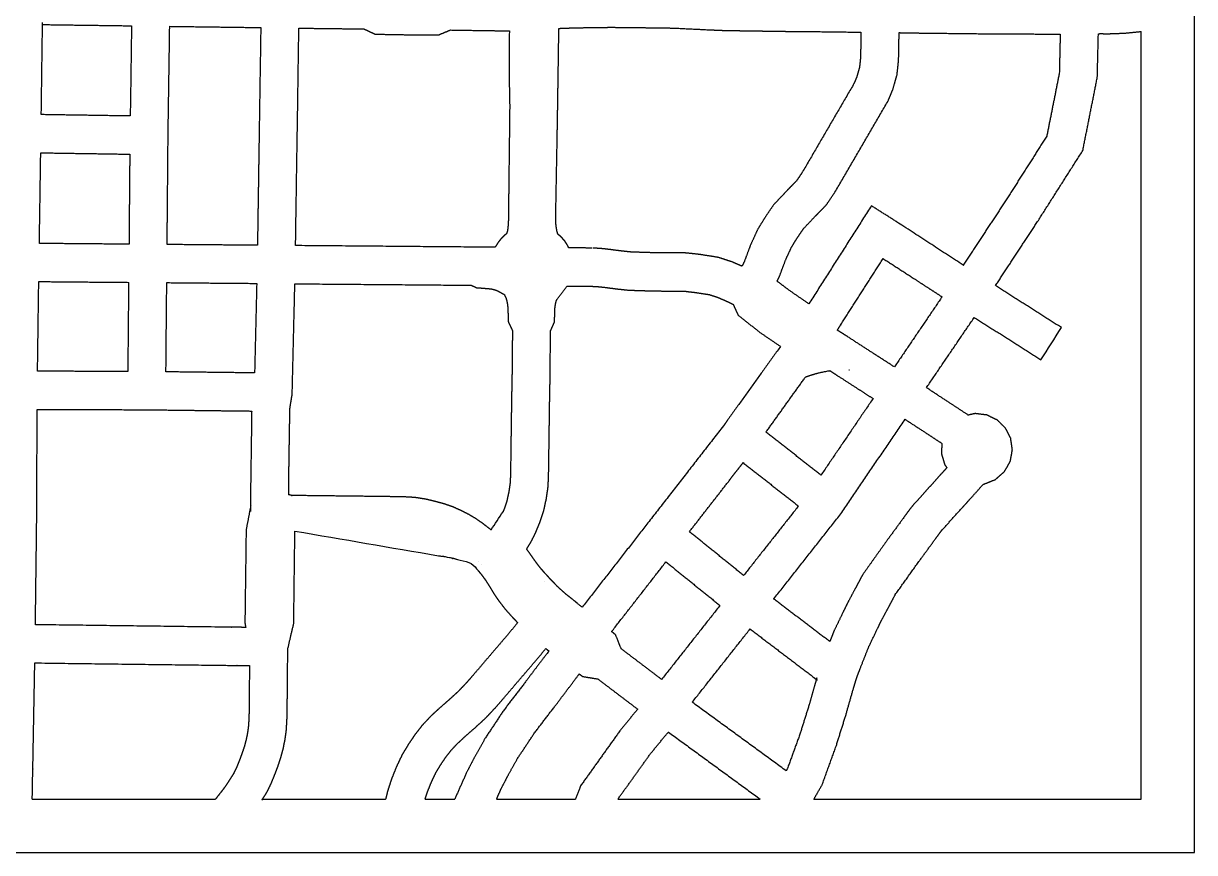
# Model space of a CAD drawing. Header units: millimetres. Extents: x 695 to 1227, y -703 to -486.
# Drawn here: x 1073.5 to 1226.9, y -703.2 to -594.6 of the extents above; entities that cross this region are included whole.
import ezdxf

# ---------------------------------------------------------------- set-up
doc = ezdxf.new("R2010")
doc.units = ezdxf.units.MM
doc.layers.add('Laser$Cut', color=1, linetype='Continuous', true_color=0xff0000)
doc.layers.add('Laser$Outline', color=3, linetype='Continuous', true_color=0x00ff00)

msp = doc.modelspace()

# ---------------------------------------------------------------- linework, layer by layer
at = {"layer": 'Laser$Cut'}
for points in [[(1177.08, -696.15), (1219.94, -696.15), (1219.94, -595.63)], [(1074.69, -696.15), (1098.67, -696.15)], [(1104.86, -696.15), (1120.98, -696.15)], [(1126.15, -696.15), (1130.04, -696.15)], [(1135.51, -696.15), (1145.84, -696.15)], [(1151.41, -696.15), (1170.03, -696.15)]]:
    msp.add_lwpolyline(points, dxfattribs=at)
at = {"layer": 'Laser$Cut', "lineweight": -3}
for points, degree in [([(1075.87, -606.53), (1075.95, -600.63), (1076.03, -594.73)], 2), ([(1076.03, -594.73), (1076.03, -594.59), (1076.03, -594.45)], 2), ([(1076.03, -594.74), (1076.03, -594.74), (1076.03, -594.74)], 2), ([(1076.03, -594.74), (1081.86, -594.82), (1087.69, -594.9)], 2), ([(1087.69, -594.9), (1087.61, -600.81), (1087.52, -606.71)], 2), ([(1087.69, -594.9), (1087.69, -594.9), (1087.69, -594.9)], 2), ([(1092.69, -594.97), (1092.69, -594.97), (1092.7, -594.97)], 2), ([(1092.7, -594.97), (1098.66, -595.05), (1104.61, -595.13)], 2), ([(1104.61, -595.13), (1104.61, -595.13), (1104.62, -595.13)], 2), ([(1109.61, -595.21), (1113.87, -595.26), (1118.13, -595.31)], 2), ([(1143.67, -595.24), (1144.57, -595.21), (1145.48, -595.17)], 2), ([(1145.48, -595.17), (1146.44, -595.15), (1147.4, -595.14)], 2), ([(1147.4, -595.14), (1147.88, -595.13), (1148.36, -595.13)], 2), ([(1148.36, -595.13), (1149.32, -595.11), (1150.28, -595.1)], 2), ([(1150.28, -595.1), (1150.53, -595.1), (1150.79, -595.1)], 2), ([(1150.79, -595.1), (1151.97, -595.11), (1153.16, -595.12)], 2), ([(1155.88, -595.15), (1156.42, -595.15), (1156.95, -595.15)], 2), ([(1156.95, -595.15), (1157.93, -595.18), (1158.9, -595.21)], 2), ([(1118.13, -595.31), (1118.87, -595.65), (1119.62, -596)], 2), ([(1119.62, -596), (1121.7, -596.03), (1123.79, -596.07)], 2), ([(1123.79, -596.07), (1125.86, -596.08), (1127.92, -596.09)], 2), ([(1127.92, -596.09), (1128.69, -595.77), (1129.47, -595.45)], 2), ([(1129.47, -595.45), (1129.47, -595.45), (1129.47, -595.45)], 2), ([(1129.47, -595.45), (1129.47, -595.45), (1129.48, -595.45)], 2), ([(1129.48, -595.45), (1132.06, -595.49), (1134.65, -595.53)], 2), ([(1134.65, -595.53), (1135.91, -595.55), (1137.18, -595.56)], 2), ([(1137.18, -595.56), (1137.17, -598.74), (1137.16, -601.92)], 2), ([(1165.2, -595.5), (1165.76, -595.51), (1166.32, -595.52)], 2), ([(1173.77, -595.64), (1174.07, -595.64), (1174.36, -595.65)], 2), ([(1174.36, -595.65), (1175.37, -595.65), (1176.38, -595.65)], 2), ([(1176.38, -595.65), (1179.81, -595.69), (1183.24, -595.74)], 2), ([(1183.24, -595.74), (1183.21, -597.41), (1183.18, -599.09)], 2), ([(1188.17, -599.4), (1188.2, -597.6), (1188.24, -595.79)], 2), ([(1209.34, -595.99), (1209.28, -598.55), (1209.22, -601.1)], 2), ([(1214.2, -601.65), (1214.27, -598.79), (1214.34, -595.94)], 2), ([(1214.34, -595.94), (1214.44, -595.93), (1214.54, -595.93)], 2), ([(1214.54, -595.93), (1215.1, -595.93), (1215.66, -595.94)], 2), ([(1215.66, -595.94), (1216.74, -595.9), (1217.83, -595.86)], 2), ([(1217.83, -595.86), (1218.82, -595.76), (1219.81, -595.66)], 2), ([(1219.81, -595.66), (1219.88, -595.65), (1219.94, -595.63)], 2), ([(1183.18, -599.09), (1183.11, -599.73), (1183.04, -600.37)], 2), ([(1187.96, -601.33), (1188.07, -600.37), (1188.17, -599.4)], 2), ([(1183.04, -600.37), (1182.87, -600.97), (1182.69, -601.58)], 2), ([(1187.42, -603.23), (1187.69, -602.28), (1187.96, -601.33)], 2), ([(1209.22, -601.1), (1208.4, -605.22), (1207.58, -609.34)], 2), ([(1137.16, -601.92), (1137.19, -603.65), (1137.23, -605.38)], 2), ([(1182.32, -602.47), (1178.95, -608.25), (1175.58, -614.04)], 2), ([(1182.69, -601.58), (1182.51, -602.03), (1182.32, -602.47)], 2), ([(1212.3, -611.23), (1213.25, -606.44), (1214.2, -601.65)], 2), ([(1186.81, -604.7), (1187.11, -603.97), (1187.42, -603.23)], 2), ([(1179.82, -616.7), (1183.31, -610.7), (1186.81, -604.7)], 2), ([(1087.52, -606.71), (1081.69, -606.62), (1075.87, -606.53)], 2), ([(1087.52, -606.71), (1087.52, -606.71), (1087.52, -606.71)], 2), ([(1207.58, -609.34), (1204.84, -613.65), (1202.09, -617.96)], 2), ([(1075.62, -623.4), (1075.71, -617.46), (1075.8, -611.52)], 2), ([(1075.8, -611.53), (1075.8, -611.53), (1075.8, -611.53)], 2), ([(1075.8, -611.53), (1081.63, -611.62), (1087.46, -611.71)], 2), ([(1087.46, -611.71), (1087.46, -611.71), (1087.46, -611.71)], 2), ([(1087.46, -611.71), (1087.46, -611.71), (1087.46, -611.71)], 2), ([(1206.29, -620.67), (1209.29, -615.95), (1212.3, -611.23)], 2), ([(1175.58, -614.04), (1175.2, -614.61), (1174.81, -615.19)], 2), ([(1173.71, -616.31), (1173.39, -616.64), (1173.08, -616.98)], 2), ([(1174.81, -615.19), (1174.26, -615.75), (1173.71, -616.31)], 2), ([(1178.7, -618.36), (1179.26, -617.53), (1179.82, -616.7)], 2), ([(1173.08, -616.98), (1172.45, -617.65), (1171.82, -618.31)], 2), ([(1202.09, -617.96), (1199.36, -622.1), (1196.64, -626.24)], 2), ([(1171.82, -618.31), (1171.25, -619.14), (1170.68, -619.98)], 2), ([(1184.61, -618.46), (1180.51, -624.88), (1176.42, -631.3)], 2), ([(1177.31, -619.77), (1177.49, -619.6), (1177.66, -619.42)], 2), ([(1177.66, -619.42), (1178.18, -618.89), (1178.7, -618.36)], 2), ([(1187.87, -620.54), (1186.24, -619.5), (1184.61, -618.46)], 2), ([(1137.03, -620.87), (1137.01, -621.09), (1136.99, -621.31)], 2), ([(1137.05, -620.41), (1137.04, -620.64), (1137.03, -620.87)], 2), ([(1143.33, -621.22), (1143.31, -621.06), (1143.29, -620.89)], 2), ([(1143.41, -621.74), (1143.37, -621.48), (1143.33, -621.22)], 2), ([(1170.68, -619.98), (1170.2, -620.75), (1169.72, -621.53)], 2), ([(1175.72, -621.46), (1176.51, -620.62), (1177.31, -619.77)], 2), ([(1200.86, -628.92), (1203.57, -624.8), (1206.29, -620.67)], 2), ([(1136.14, -622.73), (1135.96, -622.96), (1135.77, -623.18)], 2), ([(1136.61, -622.28), (1136.37, -622.51), (1136.14, -622.73)], 2), ([(1136.81, -622.13), (1136.71, -622.21), (1136.61, -622.28)], 2), ([(1136.92, -621.79), (1136.86, -621.96), (1136.81, -622.13)], 2), ([(1136.99, -621.31), (1136.96, -621.55), (1136.92, -621.79)], 2), ([(1143.53, -622.17), (1143.47, -621.95), (1143.41, -621.74)], 2), ([(1143.55, -622.19), (1143.54, -622.18), (1143.53, -622.17)], 2), ([(1143.55, -622.19), (1143.54, -622.18), (1143.53, -622.17)], 2), ([(1143.66, -622.28), (1143.61, -622.24), (1143.55, -622.19)], 2), ([(1143.81, -622.41), (1143.74, -622.35), (1143.66, -622.28)], 2), ([(1143.96, -622.53), (1143.88, -622.47), (1143.81, -622.41)], 2), ([(1144.05, -622.64), (1144, -622.59), (1143.96, -622.53)], 2), ([(1144.14, -622.74), (1144.1, -622.69), (1144.05, -622.64)], 2), ([(1144.24, -622.85), (1144.19, -622.8), (1144.14, -622.74)], 2), ([(1169.72, -621.53), (1169.25, -622.57), (1168.77, -623.6)], 2), ([(1174.14, -623.89), (1174.5, -623.29), (1174.87, -622.7)], 2), ([(1174.87, -622.7), (1175.29, -622.08), (1175.72, -621.46)], 2), ([(1087.35, -623.5), (1081.48, -623.45), (1075.62, -623.4)], 2), ([(1087.36, -623.5), (1087.35, -623.5), (1087.35, -623.5)], 2), ([(1087.36, -623.5), (1087.36, -623.5), (1087.36, -623.5)], 2), ([(1104.19, -623.64), (1098.27, -623.59), (1092.35, -623.54)], 2), ([(1092.35, -623.54), (1092.35, -623.54), (1092.35, -623.54)], 2), ([(1135.3, -623.9), (1122.24, -623.79), (1109.18, -623.68)], 2), ([(1135.77, -623.18), (1135.54, -623.54), (1135.3, -623.9)], 2), ([(1144.34, -622.96), (1144.29, -622.91), (1144.24, -622.85)], 2), ([(1144.45, -623.08), (1144.39, -623.02), (1144.34, -622.96)], 2), ([(1144.54, -623.23), (1144.49, -623.15), (1144.45, -623.08)], 2), ([(1144.63, -623.37), (1144.59, -623.3), (1144.54, -623.23)], 2), ([(1144.72, -623.5), (1144.67, -623.44), (1144.63, -623.37)], 2), ([(1144.76, -623.57), (1144.74, -623.54), (1144.72, -623.5)], 2), ([(1144.96, -623.98), (1144.86, -623.77), (1144.76, -623.57)], 2), ([(1148, -624), (1146.48, -623.99), (1144.96, -623.98)], 2), ([(1149.05, -624.06), (1148.58, -624.03), (1148.11, -624.01)], 2), ([(1149.97, -624.15), (1149.51, -624.1), (1149.05, -624.06)], 2), ([(1151.69, -624.37), (1150.83, -624.26), (1149.97, -624.15)], 2), ([(1153.1, -624.52), (1152.39, -624.45), (1151.69, -624.37)], 2), ([(1168.77, -623.6), (1168.37, -624.67), (1167.97, -625.74)], 2), ([(1173.38, -625.53), (1173.76, -624.71), (1174.14, -623.89)], 2), ([(1155.33, -624.6), (1154.21, -624.56), (1153.1, -624.52)], 2), ([(1157.42, -624.63), (1156.37, -624.62), (1155.33, -624.6)], 2), ([(1158.88, -624.64), (1158.15, -624.64), (1157.42, -624.63)], 2), ([(1160.34, -624.65), (1159.61, -624.64), (1158.88, -624.64)], 2), ([(1162.25, -624.86), (1161.3, -624.75), (1160.34, -624.65)], 2), ([(1164.58, -625.23), (1163.42, -625.05), (1162.25, -624.86)], 2), ([(1166.37, -625.82), (1165.47, -625.53), (1164.58, -625.23)], 2), ([(1167.58, -626.35), (1166.97, -626.09), (1166.37, -625.82)], 2), ([(1167.97, -625.74), (1167.84, -625.99), (1167.72, -626.24)], 2), ([(1172.56, -627.72), (1172.97, -626.62), (1173.38, -625.53)], 2), ([(1180.57, -634.09), (1183.35, -629.73), (1186.13, -625.37)], 2), ([(1186.13, -625.37), (1188.1, -626.65), (1190.08, -627.93)], 2), ([(1167.64, -626.37), (1167.61, -626.36), (1167.58, -626.35)], 2), ([(1167.72, -626.24), (1167.68, -626.31), (1167.64, -626.37)], 2), ([(1196.7, -626.28), (1196.67, -626.26), (1196.64, -626.24)], 2), ([(1075.38, -640.13), (1075.46, -634.26), (1075.54, -628.39)], 2), ([(1075.54, -628.39), (1081.43, -628.44), (1087.32, -628.49)], 2), ([(1087.31, -628.49), (1087.25, -634.33), (1087.2, -640.17)], 2), ([(1092.2, -640.21), (1092.25, -634.37), (1092.31, -628.53)], 2), ([(1092.31, -628.53), (1098.2, -628.58), (1104.09, -628.63)], 2), ([(1092.31, -628.53), (1092.31, -628.53), (1092.31, -628.53)], 2), ([(1104.09, -628.63), (1103.95, -634.49), (1103.81, -640.35)], 2), ([(1109.08, -628.68), (1120.63, -628.77), (1132.18, -628.87)], 2), ([(1132.18, -628.87), (1132.54, -629.03), (1132.9, -629.19)], 2), ([(1143.38, -630.8), (1144.06, -629.89), (1144.74, -628.97)], 2), ([(1144.74, -628.97), (1146.29, -628.99), (1147.85, -629)], 2), ([(1172.26, -628.34), (1172.41, -628.03), (1172.56, -627.72)], 2), ([(1173.8, -629.51), (1173.03, -628.92), (1172.26, -628.34)], 2), ([(1209.5, -634.42), (1205.17, -631.67), (1200.85, -628.92)], 2), ([(1200.86, -628.92), (1200.86, -628.92), (1200.86, -628.92)], 2), ([(1132.9, -629.19), (1133.68, -629.25), (1134.46, -629.31)], 2), ([(1134.46, -629.31), (1134.7, -629.34), (1134.95, -629.37)], 2), ([(1134.95, -629.37), (1135.04, -629.4), (1135.14, -629.42)], 2), ([(1135.14, -629.42), (1135.28, -629.46), (1135.43, -629.51)], 2), ([(1135.43, -629.51), (1135.55, -629.56), (1135.67, -629.61)], 2), ([(1135.67, -629.61), (1136.1, -629.86), (1136.54, -630.1)], 2), ([(1136.54, -630.1), (1136.53, -630.1), (1136.53, -630.11), (1136.52, -630.11)], 3), ([(1136.52, -630.11), (1136.63, -630.34), (1136.74, -630.57)], 2), ([(1136.54, -630.1), (1136.54, -630.1), (1136.54, -630.1)], 2), ([(1147.85, -629), (1148.26, -629.02), (1148.67, -629.04)], 2), ([(1148.67, -629.04), (1149.03, -629.08), (1149.4, -629.11)], 2), ([(1149.4, -629.11), (1150.25, -629.22), (1151.1, -629.33)], 2), ([(1151.1, -629.33), (1151.92, -629.42), (1152.74, -629.51)], 2), ([(1152.74, -629.51), (1153.36, -629.53), (1153.97, -629.55)], 2), ([(1153.97, -629.55), (1154.59, -629.57), (1155.2, -629.59)], 2), ([(1155.2, -629.59), (1156.28, -629.61), (1157.36, -629.63)], 2), ([(1157.36, -629.63), (1158.71, -629.64), (1160.05, -629.64)], 2), ([(1160.05, -629.64), (1160.81, -629.73), (1161.58, -629.82)], 2), ([(1161.58, -629.82), (1162.49, -629.96), (1163.4, -630.1)], 2), ([(1163.4, -630.1), (1163.99, -630.3), (1164.58, -630.49)], 2), ([(1164.58, -630.49), (1164.59, -630.5), (1164.61, -630.51)], 2), ([(1164.61, -630.51), (1165.08, -630.71), (1165.55, -630.92)], 2), ([(1176.41, -631.3), (1175.11, -630.41), (1173.8, -629.51)], 2), ([(1193.86, -630.39), (1190.74, -634.98), (1187.62, -639.57)], 2), ([(1136.74, -630.57), (1136.79, -630.74), (1136.84, -630.91)], 2), ([(1136.84, -630.91), (1136.89, -631.16), (1136.94, -631.41)], 2), ([(1136.94, -631.41), (1136.96, -631.68), (1136.99, -631.95)], 2), ([(1136.99, -631.95), (1137.01, -632.8), (1137.04, -633.64)], 2), ([(1143.12, -632.4), (1143.13, -632.2), (1143.14, -631.99)], 2), ([(1143.14, -631.99), (1143.16, -631.82), (1143.18, -631.65)], 2), ([(1143.18, -631.65), (1143.21, -631.48), (1143.24, -631.32)], 2), ([(1143.24, -631.32), (1143.27, -631.17), (1143.3, -631.03)], 2), ([(1143.3, -631.03), (1143.34, -630.91), (1143.38, -630.8)], 2), ([(1164.61, -630.51), (1164.61, -630.51), (1164.61, -630.51)], 2), ([(1165.55, -630.92), (1165.8, -631.03), (1166.05, -631.15)], 2), ([(1166.05, -631.15), (1166.28, -631.26), (1166.51, -631.38)], 2), ([(1166.51, -631.38), (1166.83, -632.08), (1167.15, -632.79)], 2), ([(1176.42, -631.3), (1176.42, -631.3), (1176.41, -631.3)], 2), ([(1143.11, -633.64), (1143.12, -633.02), (1143.12, -632.4)], 2), ([(1167.15, -632.79), (1168.57, -633.91), (1169.99, -635.04)], 2), ([(1191.82, -642.28), (1194.95, -637.68), (1198.08, -633.08)], 2), ([(1198.08, -633.08), (1202.45, -635.86), (1206.81, -638.64)], 2), ([(1137.04, -633.64), (1137.31, -634.23), (1137.59, -634.82)], 2), ([(1137.59, -634.82), (1137.56, -637), (1137.53, -639.18)], 2), ([(1142.53, -639.21), (1142.56, -637.01), (1142.59, -634.81)], 2), ([(1142.59, -634.81), (1142.85, -634.23), (1143.11, -633.64)], 2), ([(1142.59, -634.82), (1142.59, -634.82), (1142.59, -634.81)], 2), ([(1169.99, -635.04), (1171.34, -635.96), (1172.7, -636.88)], 2), ([(1180.15, -634.76), (1180.17, -634.71), (1180.2, -634.67)], 2), ([(1180.96, -635.27), (1180.55, -635.01), (1180.15, -634.76)], 2), ([(1180.2, -634.67), (1180.38, -634.38), (1180.57, -634.09)], 2), ([(1180.61, -634.12), (1180.59, -634.11), (1180.57, -634.09)], 2), ([(1206.81, -638.64), (1207.71, -637.23), (1208.6, -635.83), (1209.5, -634.42)], 3), ([(1181.48, -635.6), (1181.22, -635.44), (1180.96, -635.27)], 2), ([(1181.48, -635.6), (1181.47, -635.6), (1181.47, -635.6)], 2), ([(1187.62, -639.57), (1184.55, -637.59), (1181.48, -635.6)], 2), ([(1172.7, -636.88), (1169.2, -641.75), (1165.71, -646.61)], 2), ([(1137.53, -639.18), (1137.53, -639.84), (1137.53, -640.51)], 2), ([(1142.53, -640.56), (1142.53, -639.89), (1142.53, -639.21)], 2), ([(1187.62, -639.57), (1187.62, -639.57), (1187.62, -639.57)], 2), ([(1103.81, -640.35), (1098, -640.28), (1092.19, -640.21)], 2), ([(1137.53, -640.51), (1137.49, -642.4), (1137.46, -644.3)], 2), ([(1142.51, -641.35), (1142.52, -640.96), (1142.53, -640.56)], 2), ([(1170.8, -648.1), (1173.37, -644.51), (1175.94, -640.93)], 2), ([(1178.56, -640.19), (1178.48, -640.21), (1178.38, -640.23), (1178.28, -640.25)], 3), ([(1178.59, -640.19), (1178.58, -640.19), (1178.58, -640.19), (1178.57, -640.19)], 3), ([(1178.85, -640.13), (1178.76, -640.15), (1178.67, -640.17), (1178.58, -640.19)], 3), ([(1179.21, -640.08), (1179.65, -640.37), (1180.1, -640.66)], 2), ([(1180.1, -640.66), (1181.43, -641.52), (1182.76, -642.38)], 2), ([(1181.64, -639.93), (1181.69, -639.93), (1181.73, -639.93)], 2), ([(1142.48, -643.1), (1142.49, -642.62), (1142.5, -642.15)], 2), ([(1142.5, -642.15), (1142.51, -641.75), (1142.51, -641.35)], 2), ([(1182.76, -642.38), (1183.79, -643.04), (1184.82, -643.71)], 2), ([(1108.44, -644.96), (1108.59, -644.04), (1108.74, -643.12)], 2), ([(1137.46, -644.3), (1137.39, -649.03), (1137.33, -653.76)], 2), ([(1142.46, -644.38), (1142.46, -644.11), (1142.47, -643.85)], 2), ([(1142.47, -643.85), (1142.47, -643.47), (1142.48, -643.1)], 2), ([(1184.82, -643.71), (1181.41, -648.72), (1178, -653.74)], 2), ([(1103.43, -645.34), (1103.43, -645.34), (1103.43, -645.34)], 2), ([(1142.42, -647.03), (1142.43, -646.14), (1142.44, -645.25)], 2), ([(1142.44, -645.25), (1142.45, -644.81), (1142.46, -644.38)], 2), ([(1198.21, -645.67), (1197.75, -645.77), (1197.29, -645.87)], 2), ([(1199.71, -645.86), (1198.96, -645.77), (1198.21, -645.67)], 2), ([(1142.41, -647.54), (1142.42, -647.29), (1142.42, -647.03)], 2), ([(1165.37, -647.09), (1160.35, -653.55), (1155.32, -660)], 2), ([(1165.71, -646.61), (1165.54, -646.85), (1165.37, -647.09)], 2), ([(1180.6, -658.81), (1184.81, -652.61), (1189.02, -646.42)], 2), ([(1201.08, -646.51), (1200.4, -646.18), (1199.71, -645.86)], 2), ([(1202.16, -647.57), (1201.62, -647.04), (1201.08, -646.51)], 2), ([(1142.39, -649.31), (1142.4, -648.42), (1142.41, -647.54)], 2), ([(1178, -653.74), (1174.4, -650.92), (1170.8, -648.1)], 2), ([(1202.85, -648.91), (1202.51, -648.24), (1202.16, -647.57)], 2), ([(1203.07, -650.41), (1202.96, -649.66), (1202.85, -648.91)], 2), ([(1142.35, -651.83), (1142.37, -650.6), (1142.39, -649.38)], 2), ([(1142.39, -649.38), (1142.39, -649.35), (1142.39, -649.31)], 2), ([(1193.84, -649.58), (1193.81, -650.23), (1193.77, -650.88)], 2), ([(1202.8, -651.91), (1202.94, -651.16), (1203.07, -650.41)], 2), ([(1142.32, -653.93), (1142.34, -652.88), (1142.35, -651.83)], 2), ([(1193.77, -650.88), (1193.99, -651.62), (1194.21, -652.36)], 2), ([(1202.03, -653.27), (1202.42, -652.59), (1202.8, -651.91)], 2), ([(1166.21, -654.14), (1166.56, -653.69), (1166.91, -653.24)], 2), ([(1166.91, -653.24), (1167.36, -652.67), (1167.8, -652.1)], 2), ([(1167.8, -652.1), (1171.42, -654.94), (1175.05, -657.78)], 2), ([(1194.49, -652.76), (1194.08, -653.22), (1193.67, -653.67)], 2), ([(1194.21, -652.36), (1194.35, -652.56), (1194.49, -652.76)], 2), ([(1194.49, -652.76), (1194.49, -652.76), (1194.49, -652.76)], 2), ([(1200.85, -654.31), (1201.44, -653.79), (1202.03, -653.27)], 2), ([(1137.27, -654.83), (1137.19, -655.36), (1137.12, -655.88)], 2), ([(1137.33, -653.76), (1137.3, -654.29), (1137.27, -654.83)], 2), ([(1142.25, -655.32), (1142.29, -654.63), (1142.32, -653.93)], 2), ([(1160.77, -661.14), (1163.3, -657.89), (1165.83, -654.64)], 2), ([(1165.88, -654.59), (1165.86, -654.61), (1165.85, -654.63), (1165.83, -654.65)], 3), ([(1165.96, -654.48), (1165.93, -654.51), (1165.91, -654.54), (1165.89, -654.57)], 3), ([(1165.96, -654.48), (1165.96, -654.48), (1165.96, -654.47), (1165.96, -654.47)], 3), ([(1165.98, -654.45), (1165.97, -654.45), (1165.97, -654.46), (1165.97, -654.46)], 3), ([(1165.98, -654.45), (1166.06, -654.34), (1166.15, -654.23)], 2), ([(1166.15, -654.23), (1166.18, -654.18), (1166.21, -654.14)], 2), ([(1192.45, -655.03), (1191.83, -655.71), (1191.22, -656.39)], 2), ([(1193.67, -653.67), (1193.06, -654.35), (1192.45, -655.03)], 2), ([(1197.46, -656.94), (1198.37, -655.92), (1199.29, -654.9)], 2), ([(1199.26, -654.93), (1199.3, -654.92), (1199.35, -654.91), (1199.39, -654.9)], 3), ([(1199.29, -654.9), (1199.34, -654.9), (1199.39, -654.9)], 2), ([(1199.39, -654.9), (1200.12, -654.6), (1200.85, -654.31)], 2), ([(1108.65, -656.39), (1108.42, -656.33), (1108.19, -656.27)], 2), ([(1120.64, -656.54), (1114.66, -656.47), (1108.68, -656.4)], 2), ([(1123.25, -656.57), (1121.95, -656.56), (1120.64, -656.54)], 2), ([(1124.8, -656.66), (1124.03, -656.62), (1123.25, -656.57)], 2), ([(1137.12, -655.88), (1136.98, -656.51), (1136.85, -657.14)], 2), ([(1142.04, -656.77), (1142.14, -656.05), (1142.25, -655.32)], 2), ([(1191.22, -656.39), (1190.6, -657.08), (1189.99, -657.76)], 2), ([(1103.31, -657.71), (1103.01, -659.31), (1102.7, -660.9)], 2), ([(1103.27, -657.94), (1103.27, -658.22), (1103.26, -658.51)], 2), ([(1126.17, -656.87), (1125.48, -656.77), (1124.8, -656.66)], 2), ([(1127.46, -657.18), (1126.81, -657.02), (1126.17, -656.87)], 2), ([(1127.83, -657.28), (1127.65, -657.23), (1127.46, -657.18)], 2), ([(1128.52, -657.46), (1128.18, -657.37), (1127.83, -657.28)], 2), ([(1129.77, -657.88), (1129.15, -657.67), (1128.52, -657.46)], 2), ([(1130.85, -658.37), (1130.31, -658.13), (1129.77, -657.88)], 2), ([(1136.53, -658.09), (1136.44, -658.31), (1136.35, -658.52)], 2), ([(1136.85, -657.14), (1136.69, -657.62), (1136.53, -658.09)], 2), ([(1141.67, -658.47), (1141.86, -657.62), (1142.04, -656.77)], 2), ([(1175.05, -657.78), (1171.46, -662.32), (1167.87, -666.87)], 2), ([(1189.91, -657.85), (1189.44, -658.48), (1188.97, -659.11)], 2), ([(1189.99, -657.76), (1189.95, -657.8), (1189.91, -657.85)], 2), ([(1193.78, -661.01), (1195.16, -659.49), (1196.54, -657.96)], 2), ([(1196.54, -657.96), (1197, -657.45), (1197.46, -656.94)], 2), ([(1131.84, -658.87), (1131.34, -658.62), (1130.85, -658.37)], 2), ([(1132.79, -659.43), (1132.31, -659.15), (1131.84, -658.87)], 2), ([(1133.72, -660.08), (1133.25, -659.75), (1132.79, -659.43)], 2), ([(1134.79, -660.91), (1135.31, -660.11), (1135.83, -659.32), (1136.35, -658.52)], 3), ([(1136.08, -659.19), (1136.08, -659.19), (1136.08, -659.19)], 2), ([(1141.21, -659.84), (1141.44, -659.15), (1141.67, -658.47)], 2), ([(1171.81, -669.95), (1176.2, -664.38), (1180.6, -658.81)], 2), ([(1188.97, -659.11), (1187.88, -660.61), (1186.78, -662.11)], 2), ([(1102.7, -660.9), (1102.62, -667), (1102.54, -673.09)], 2), ([(1108.94, -673.14), (1109.01, -667.1), (1109.09, -661.06)], 2), ([(1109.08, -661.06), (1115.35, -662.13), (1121.62, -663.21), (1127.89, -664.28)], 3), ([(1134.76, -660.88), (1134.24, -660.48), (1133.72, -660.08)], 2), ([(1134.79, -660.91), (1134.77, -660.89), (1134.76, -660.88)], 2), ([(1135.79, -659.76), (1135.79, -659.76), (1135.79, -659.76)], 2), ([(1140.63, -661.25), (1140.92, -660.55), (1141.21, -659.84)], 2), ([(1155.32, -660), (1151.02, -665.52), (1146.71, -671.04)], 2), ([(1167.87, -666.87), (1164.32, -664.01), (1160.77, -661.14)], 2), ([(1193, -662.07), (1193.39, -661.54), (1193.78, -661.01)], 2), ([(1139.44, -663.42), (1139.73, -662.95), (1140.02, -662.47)], 2), ([(1140.02, -662.47), (1140.33, -661.86), (1140.63, -661.25)], 2), ([(1186.78, -662.11), (1185.13, -664.42), (1183.48, -666.74)], 2), ([(1190.83, -665.04), (1191.92, -663.55), (1193, -662.07)], 2), ([(1139.53, -663.52), (1139.48, -663.47), (1139.44, -663.42)], 2), ([(1140.22, -664.51), (1139.87, -664.01), (1139.53, -663.52)], 2), ([(1127.89, -664.28), (1128.03, -664.31), (1128.17, -664.33), (1128.31, -664.35)], 3), ([(1128.37, -664.37), (1128.35, -664.36), (1128.34, -664.36), (1128.32, -664.36)], 3), ([(1128.37, -664.36), (1128.38, -664.37), (1128.38, -664.37), (1128.39, -664.37)], 3), ([(1128.41, -664.37), (1128.4, -664.37), (1128.39, -664.37), (1128.39, -664.37)], 3), ([(1128.58, -664.4), (1128.59, -664.4), (1128.59, -664.4), (1128.59, -664.4)], 3), ([(1128.73, -664.43), (1128.73, -664.43), (1128.73, -664.43), (1128.73, -664.43)], 3), ([(1129.68, -664.61), (1129.68, -664.61), (1129.68, -664.61), (1129.68, -664.61)], 3), ([(1129.75, -664.63), (1129.76, -664.63), (1129.76, -664.63), (1129.77, -664.63)], 3), ([(1130.15, -664.72), (1130.23, -664.73), (1130.3, -664.75), (1130.37, -664.76)], 3), ([(1130.37, -664.76), (1131.41, -664.99), (1132.45, -665.22), (1132.88, -665.99)], 3), ([(1133.09, -665.02), (1133.09, -665.02), (1133.09, -665.02), (1133.09, -665.02)], 3), ([(1133.49, -665.44), (1133.49, -665.44), (1133.49, -665.44), (1133.49, -665.44)], 3), ([(1140.77, -665.28), (1140.5, -664.89), (1140.22, -664.51)], 2), ([(1141.31, -665.97), (1141.04, -665.62), (1140.77, -665.28)], 2), ([(1150.58, -674.21), (1154.14, -669.65), (1157.7, -665.08)], 2), ([(1157.69, -665.09), (1161.23, -667.94), (1164.77, -670.8)], 2), ([(1187.73, -669.38), (1189.28, -667.21), (1190.83, -665.04)], 2), ([(1132.88, -665.99), (1133.19, -666.35), (1133.5, -666.71)], 2), ([(1133.5, -666.71), (1133.65, -666.92), (1133.8, -667.13)], 2), ([(1133.8, -667.13), (1133.93, -667.3), (1134.06, -667.48)], 2), ([(1141.95, -666.69), (1141.63, -666.33), (1141.31, -665.97)], 2), ([(1142.62, -667.43), (1142.29, -667.06), (1141.95, -666.69)], 2), ([(1167.87, -666.87), (1167.87, -666.87), (1167.87, -666.88)], 2), ([(1167.87, -666.88), (1167.87, -666.87), (1167.87, -666.87)], 2), ([(1183.48, -666.74), (1183.22, -667.21), (1182.97, -667.68)], 2), ([(1134.06, -667.48), (1134.19, -667.69), (1134.32, -667.89)], 2), ([(1134.32, -667.89), (1134.44, -668.08), (1134.56, -668.27)], 2), ([(1134.56, -668.27), (1134.69, -668.48), (1134.81, -668.69)], 2), ([(1134.81, -668.69), (1134.97, -668.95), (1135.13, -669.21)], 2), ([(1141.78, -667.65), (1141.78, -667.65), (1141.78, -667.65), (1141.78, -667.65)], 3), ([(1142.8, -667.62), (1142.71, -667.53), (1142.62, -667.43)], 2), ([(1142.98, -667.8), (1142.89, -667.71), (1142.8, -667.62)], 2), ([(1143.16, -667.98), (1143.07, -667.89), (1142.98, -667.8)], 2), ([(1143.52, -668.35), (1143.34, -668.17), (1143.16, -667.98)], 2), ([(1144.56, -669.29), (1144.04, -668.82), (1143.52, -668.35)], 2), ([(1182.47, -668.62), (1181.97, -669.56), (1181.47, -670.5)], 2), ([(1182.97, -667.68), (1182.72, -668.15), (1182.47, -668.62)], 2), ([(1135.82, -670.22), (1136.21, -670.72), (1136.6, -671.23)], 2), ([(1145.75, -670.23), (1145.15, -669.76), (1144.56, -669.29)], 2), ([(1144.58, -669.31), (1144.57, -669.3), (1144.56, -669.29)], 2), ([(1171.92, -670.03), (1171.86, -669.99), (1171.81, -669.95)], 2), ([(1179.16, -675.53), (1175.54, -672.78), (1171.92, -670.03)], 2), ([(1186.83, -671.08), (1187.28, -670.23), (1187.73, -669.38)], 2), ([(1136.6, -671.23), (1137.08, -671.77), (1137.56, -672.31)], 2), ([(1164.77, -670.8), (1160.95, -675.64), (1157.13, -680.48)], 2), ([(1180.9, -671.66), (1180.31, -672.9), (1179.71, -674.13)], 2), ([(1181.47, -670.5), (1181.19, -671.08), (1180.9, -671.66)], 2), ([(1185.92, -672.77), (1186.37, -671.92), (1186.83, -671.08)], 2), ([(1075.1, -673.32), (1075.1, -673.32), (1075.1, -673.32)], 2), ([(1102.54, -673.09), (1102.59, -673.38), (1102.65, -673.67)], 2), ([(1108.16, -676.5), (1108.55, -674.82), (1108.94, -673.14)], 2), ([(1138.27, -673.06), (1137.53, -673.95), (1136.79, -674.84)], 2), ([(1137.56, -672.31), (1137.76, -672.53), (1137.97, -672.74)], 2), ([(1137.97, -672.74), (1138.12, -672.9), (1138.27, -673.06)], 2), ([(1136.79, -674.84), (1134.65, -677.33), (1132.52, -679.83)], 2), ([(1151.1, -674.64), (1150.84, -674.43), (1150.58, -674.21)], 2), ([(1151.83, -676.47), (1151.47, -675.56), (1151.1, -674.64)], 2), ([(1161.14, -683.47), (1164.93, -678.67), (1168.72, -673.87)], 2), ([(1168.71, -673.87), (1168.79, -673.93), (1168.86, -673.99)], 2), ([(1168.86, -673.99), (1172.97, -677.11), (1177.08, -680.22)], 2), ([(1179.71, -674.13), (1179.44, -674.83), (1179.16, -675.53)], 2), ([(1108.08, -685.08), (1108.12, -680.79), (1108.16, -676.5)], 2), ([(1108.16, -676.5), (1108.16, -676.5), (1108.16, -676.5)], 2), ([(1140.61, -678.06), (1141.29, -677.25), (1141.96, -676.44)], 2), ([(1141.89, -676.51), (1141.89, -676.51), (1141.89, -676.51)], 2), ([(1141.9, -676.51), (1141.9, -676.51), (1141.9, -676.51), (1141.9, -676.51)], 3), ([(1141.96, -676.44), (1142.16, -676.6), (1142.35, -676.76)], 2), ([(1157.12, -680.48), (1154.48, -678.47), (1151.83, -676.47)], 2), ([(1183.13, -679.07), (1183.71, -677.6), (1184.29, -676.14)], 2), ([(1136.29, -683.11), (1138.45, -680.58), (1140.61, -678.06)], 2), ([(1142.35, -676.76), (1142.35, -676.76), (1142.36, -676.76)], 2), ([(1103.14, -678.66), (1103.11, -681.81), (1103.08, -684.96)], 2), ([(1182.66, -680.34), (1182.89, -679.7), (1183.13, -679.07)], 2), ([(1131.4, -681.1), (1130.92, -681.6), (1130.45, -682.09)], 2), ([(1132.52, -679.83), (1131.96, -680.47), (1131.4, -681.1)], 2), ([(1146.34, -679.77), (1146.57, -679.94), (1146.79, -680.1)], 2), ([(1146.79, -680.1), (1147.78, -680.26), (1148.76, -680.42)], 2), ([(1148.76, -680.42), (1148.77, -680.42), (1148.77, -680.42)], 2), ([(1148.77, -680.42), (1151.38, -682.4), (1153.99, -684.38)], 2), ([(1157.13, -680.48), (1157.13, -680.48), (1157.12, -680.48)], 2), ([(1177.08, -680.22), (1177.13, -680.27), (1177.19, -680.32)], 2), ([(1177.39, -680.48), (1177.28, -680.88), (1177.16, -681.28)], 2), ([(1177.19, -680.32), (1177.24, -680.37), (1177.3, -680.42)], 2), ([(1177.3, -680.42), (1177.4, -680.49), (1177.51, -680.57)], 2), ([(1177.44, -680.29), (1177.42, -680.38), (1177.39, -680.48)], 2), ([(1182.24, -681.71), (1182.45, -681.02), (1182.66, -680.34)], 2), ([(1130.45, -682.09), (1129.87, -682.62), (1129.28, -683.15)], 2), ([(1177.16, -681.28), (1176.81, -682.52), (1176.46, -683.77)], 2), ([(1181.25, -685.19), (1181.74, -683.45), (1182.24, -681.71)], 2), ([(1129.28, -683.15), (1128.64, -683.71), (1128, -684.27)], 2), ([(1135.08, -684.48), (1135.69, -683.8), (1136.29, -683.11)], 2), ([(1173.44, -692.45), (1167.29, -687.96), (1161.14, -683.47)], 2), ([(1161.14, -683.47), (1161.14, -683.47), (1161.14, -683.47)], 2), ([(1176.46, -683.77), (1175.85, -685.71), (1175.24, -687.65)], 2), ([(1103.08, -684.96), (1103.06, -685.38), (1103.05, -685.8)], 2), ([(1108.04, -686.07), (1108.06, -685.57), (1108.08, -685.08)], 2), ([(1126.88, -685.31), (1126.33, -685.9), (1125.77, -686.49)], 2), ([(1128, -684.27), (1127.44, -684.79), (1126.88, -685.31)], 2), ([(1132.61, -686.88), (1133.27, -686.28), (1133.93, -685.68)], 2), ([(1133.93, -685.68), (1134.51, -685.08), (1135.08, -684.48)], 2), ([(1136.32, -684.69), (1135.16, -686.46), (1133.99, -688.22)], 2), ([(1153.99, -684.38), (1152.82, -685.8), (1151.65, -687.23)], 2), ([(1179.98, -689.24), (1180.61, -687.22), (1181.25, -685.19)], 2), ([(1102.99, -686.65), (1102.94, -687.08), (1102.88, -687.5)], 2), ([(1103.05, -685.8), (1103.02, -686.23), (1102.99, -686.65)], 2), ([(1107.81, -688.33), (1107.89, -687.73), (1107.97, -687.14)], 2), ([(1107.97, -687.14), (1108, -686.6), (1108.04, -686.07)], 2), ([(1125.77, -686.49), (1125.28, -687.12), (1124.8, -687.74)], 2), ([(1131.34, -687.99), (1131.97, -687.43), (1132.61, -686.88)], 2), ([(1151.65, -687.23), (1149.08, -690.82), (1146.52, -694.41)], 2), ([(1102.7, -688.37), (1102.59, -688.79), (1102.48, -689.22)], 2), ([(1102.88, -687.5), (1102.79, -687.94), (1102.7, -688.37)], 2), ([(1107.57, -689.52), (1107.69, -688.92), (1107.81, -688.33)], 2), ([(1124.8, -687.74), (1124.39, -688.35), (1123.97, -688.96)], 2), ([(1130.41, -688.85), (1130.88, -688.42), (1131.34, -687.99)], 2), ([(1133.99, -688.22), (1133.3, -689.45), (1132.61, -690.68)], 2), ([(1138.26, -690.82), (1139.33, -689.21), (1140.4, -687.59)], 2), ([(1155.61, -690.28), (1156.81, -688.82), (1158, -687.37)], 2), ([(1158, -687.37), (1158.01, -687.37), (1158.01, -687.37)], 2), ([(1158.01, -687.37), (1164.02, -691.76), (1170.03, -696.15)], 2), ([(1175.24, -687.65), (1174.43, -689.89), (1173.61, -692.14)], 2), ([(1102.17, -690.14), (1101.99, -690.62), (1101.82, -691.1)], 2), ([(1102.48, -689.22), (1102.32, -689.68), (1102.17, -690.14)], 2), ([(1107.27, -690.64), (1107.42, -690.08), (1107.57, -689.52)], 2), ([(1123.16, -690.31), (1122.78, -691.09), (1122.41, -691.88)], 2), ([(1123.97, -688.96), (1123.57, -689.64), (1123.16, -690.31)], 2), ([(1128.85, -690.67), (1129.21, -690.21), (1129.57, -689.75)], 2), ([(1129.57, -689.75), (1129.99, -689.3), (1130.41, -688.85)], 2), ([(1151.41, -696.15), (1153.51, -693.21), (1155.61, -690.28)], 2), ([(1178.17, -694.24), (1179.07, -691.74), (1179.98, -689.24)], 2), ([(1101.59, -691.64), (1101.53, -691.8), (1101.47, -691.96)], 2), ([(1101.82, -691.1), (1101.7, -691.37), (1101.59, -691.64)], 2), ([(1106.47, -692.92), (1106.68, -692.36), (1106.89, -691.8)], 2), ([(1106.89, -691.8), (1107.08, -691.22), (1107.27, -690.64)], 2), ([(1127.56, -692.69), (1127.87, -692.17), (1128.19, -691.65)], 2), ([(1128.19, -691.65), (1128.52, -691.16), (1128.85, -690.67)], 2), ([(1132.61, -690.68), (1132.1, -691.67), (1131.59, -692.65)], 2), ([(1137.01, -693.05), (1137.63, -691.93), (1138.26, -690.82)], 2), ([(1101.07, -692.79), (1100.82, -693.18), (1100.58, -693.57)], 2), ([(1101.46, -691.97), (1101.26, -692.38), (1101.07, -692.79)], 2), ([(1106.23, -693.51), (1106.29, -693.37), (1106.35, -693.22)], 2), ([(1106.35, -693.22), (1106.41, -693.07), (1106.47, -692.92)], 2), ([(1122.41, -691.88), (1122.08, -692.68), (1121.76, -693.49)], 2), ([(1126.99, -693.89), (1127.27, -693.29), (1127.56, -692.69)], 2), ([(1131.59, -692.65), (1130.81, -694.41), (1130.03, -696.16)], 2), ([(1136.1, -694.81), (1136.56, -693.93), (1137.01, -693.05)], 2), ([(1173.61, -692.14), (1173.52, -692.29), (1173.44, -692.45)], 2), ([(1100.01, -694.44), (1099.74, -694.81), (1099.46, -695.18)], 2), ([(1100.58, -693.57), (1100.29, -694.01), (1100.01, -694.44)], 2), ([(1105.45, -695.21), (1105.74, -694.6), (1106.04, -693.99)], 2), ([(1106.04, -693.99), (1106.13, -693.75), (1106.22, -693.52)], 2), ([(1106.23, -693.51), (1106.23, -693.51), (1106.23, -693.51), (1106.23, -693.51)], 3), ([(1121.76, -693.49), (1121.49, -694.31), (1121.23, -695.12)], 2), ([(1126.46, -695.2), (1126.72, -694.54), (1126.99, -693.89)], 2), ([(1135.51, -696.15), (1135.8, -695.48), (1136.1, -694.81)], 2), ([(1146.52, -694.41), (1146.18, -695.28), (1145.84, -696.15)], 2), ([(1177.08, -696.15), (1177.62, -695.2), (1178.17, -694.24)], 2), ([(1098.81, -696), (1098.74, -696.08), (1098.67, -696.15)], 2), ([(1099.46, -695.18), (1099.13, -695.59), (1098.81, -696)], 2), ([(1104.78, -696.27), (1105.12, -695.74), (1105.45, -695.21)], 2), ([(1121.23, -695.12), (1121.1, -695.64), (1120.98, -696.15)], 2), ([(1126.15, -696.15), (1126.3, -695.67), (1126.46, -695.2)], 2)]:
    msp.add_open_spline(points, degree=degree, dxfattribs=at)
for points, degree, knots in [([(1092.35, -623.54), (1092.39, -619.93), (1092.42, -616.33), (1092.45, -612.8), (1092.48, -609.28), (1092.59, -602.13), (1092.69, -594.97)], 2, [7.768334, 7.768334, 7.768334, 10.692468, 10.692468, 14.969455, 14.969455, 22.252697, 22.252697, 22.252697]), ([(1104.62, -595.13), (1104.49, -603.55), (1104.36, -611.97), (1104.3, -616.24), (1104.23, -620.5), (1104.21, -622.07), (1104.19, -623.64)], 2, [77.97063, 77.97063, 77.97063, 83.486503, 83.486503, 86.280642, 86.280642, 87.30627, 87.30627, 87.30627]), ([(1109.18, -623.68), (1109.31, -614.92), (1109.45, -606.17), (1109.53, -600.68), (1109.61, -595.2)], 2, [-83.473577, -83.473577, -83.473577, -77.158611, -77.158611, -73.20286, -73.20286, -73.20286]), ([(1153.16, -595.12), (1154.34, -595.14), (1155.52, -595.15), (1155.7, -595.15), (1155.88, -595.15)], 2, [-233.779668, -233.779668, -233.779668, -233.111419, -233.111419, -232.777295, -232.777295, -232.777295]), ([(1158.9, -595.21), (1161.21, -595.32), (1163.52, -595.43), (1164.36, -595.47), (1165.2, -595.5)], 2, [-230.535799, -230.535799, -230.535799, -229.296675, -229.296675, -226.818427, -226.818427, -226.818427]), ([(1143.26, -619.71), (1143.36, -614.62), (1143.45, -609.54), (1143.49, -607.11), (1143.53, -604.67), (1143.6, -599.96), (1143.67, -595.24)], 2, [-42.384594, -42.384594, -42.384594, -38.266724, -38.266724, -34.148854, -34.148854, -26.180798, -26.180798, -26.180798]), ([(1166.32, -595.52), (1166.87, -595.53), (1167.43, -595.54), (1167.98, -595.54), (1168.54, -595.55), (1169.1, -595.56), (1169.65, -595.57), (1170.21, -595.58), (1170.77, -595.59), (1171.32, -595.59), (1171.88, -595.6)], 2, [-226.395409, -226.395409, -226.395409, -225.97239, -225.97239, -225.549372, -225.549372, -225.126353, -225.126353, -224.703335, -224.703335, -224.280316, -224.280316, -224.280316]), ([(1171.88, -595.6), (1172.16, -595.61), (1172.43, -595.61), (1172.51, -595.61), (1172.58, -595.61), (1172.73, -595.62), (1172.88, -595.62), (1173.18, -595.62), (1173.47, -595.63), (1173.62, -595.63), (1173.77, -595.64)], 2, [-224.280316, -224.280316, -224.280316, -224.068807, -224.068807, -223.857298, -223.857298, -223.434279, -223.434279, -222.588242, -222.588242, -222.165224, -222.165224, -222.165224]), ([(1188.24, -595.8), (1188.59, -595.8), (1188.95, -595.81), (1190.04, -595.83), (1191.13, -595.85), (1195.71, -595.9), (1200.3, -595.95)], 2, [-212.453667, -212.453667, -212.453667, -212.040989, -212.040989, -210.18535, -210.18535, -208.329711, -208.329711, -208.329711]), ([(1200.3, -595.95), (1201.66, -595.95), (1203.02, -595.95), (1204.97, -595.97), (1206.91, -595.98), (1208.12, -595.99), (1209.34, -595.99)], 2, [-208.329711, -208.329711, -208.329711, -206.474071, -206.474071, -204.618432, -204.618432, -202.110476, -202.110476, -202.110476]), ([(1137.23, -605.38), (1137.2, -607.42), (1137.18, -609.47), (1137.17, -610.42), (1137.16, -611.38), (1137.12, -614.25), (1137.09, -617.12), (1137.07, -618.08), (1137.06, -619.04), (1137.06, -619.72), (1137.05, -620.41)], 2, [-13.425015, -13.425015, -13.425015, -9.983866, -9.983866, -9.295636, -9.295636, -7.230946, -7.230946, -6.542717, -6.542717, -3.101568, -3.101568, -3.101568]), ([(1087.46, -611.71), (1087.44, -614), (1087.42, -616.28), (1087.39, -619.89), (1087.36, -623.5)], 2, [-13.462077, -13.462077, -13.462077, -10.692468, -10.692468, -7.767332, -7.767332, -7.767332]), ([(1143.29, -620.89), (1143.29, -620.68), (1143.28, -620.47), (1143.27, -620.09), (1143.26, -619.71)], 2, [-43.399212, -43.399212, -43.399212, -42.891903, -42.891903, -42.384594, -42.384594, -42.384594]), ([(1196.64, -626.24), (1192.39, -623.48), (1188.14, -620.72), (1188, -620.63), (1187.87, -620.54)], 2, [-19.388704, -19.388704, -19.388704, -17.246691, -17.246691, -15.088438, -15.088438, -15.088438]), ([(1108.74, -643.12), (1108.88, -637.29), (1109.02, -631.45), (1109.05, -630.06), (1109.09, -628.68)], 2, [-97.457199, -97.457199, -97.457199, -89.845228, -89.845228, -88.032413, -88.032413, -88.032413]), ([(1190.08, -627.93), (1191.07, -628.58), (1192.05, -629.22), (1192.96, -629.8), (1193.86, -630.39)], 2, [15.088438, 15.088438, 15.088438, 17.246691, 17.246691, 19.221311, 19.221311, 19.221311]), ([(1087.2, -640.17), (1086.02, -640.16), (1084.84, -640.16), (1080.11, -640.14), (1075.38, -640.13)], 2, [16.172062, 16.172062, 16.172062, 16.537045, 16.537045, 18.004142, 18.004142, 18.004142]), ([(1178.27, -640.25), (1178.24, -640.26), (1178.21, -640.27), (1178.17, -640.28), (1178.14, -640.28), (1178.11, -640.29), (1178.09, -640.3), (1178.07, -640.3), (1178.02, -640.31), (1178, -640.31), (1178, -640.31), (1177.91, -640.34), (1177.91, -640.34), (1177.89, -640.34), (1177.85, -640.35), (1177.83, -640.36), (1177.83, -640.36), (1177.74, -640.38), (1177.74, -640.38), (1177.74, -640.38), (1177.65, -640.4), (1177.65, -640.4), (1177.65, -640.4), (1177.56, -640.42), (1177.56, -640.42), (1177.54, -640.43), (1177.5, -640.44), (1177.48, -640.44), (1177.45, -640.45), (1177.41, -640.46), (1177.39, -640.47), (1177.39, -640.47), (1177.3, -640.49), (1177.3, -640.49), (1177.3, -640.49), (1177.21, -640.52), (1177.21, -640.52), (1177.19, -640.52), (1177.16, -640.53), (1177.12, -640.54), (1177.12, -640.54), (1177.04, -640.57), (1177.04, -640.57), (1177.02, -640.57), (1176.97, -640.59), (1176.95, -640.59), (1176.95, -640.59), (1176.86, -640.62), (1176.86, -640.62), (1176.84, -640.63), (1176.8, -640.64), (1176.77, -640.65), (1176.75, -640.65), (1176.71, -640.67), (1176.69, -640.67), (1176.66, -640.68), (1176.62, -640.7), (1176.6, -640.7), (1176.6, -640.7), (1176.51, -640.73), (1176.51, -640.73), (1176.48, -640.74), (1176.42, -640.76), (1176.42, -640.76), (1176.4, -640.77), (1176.36, -640.78), (1176.33, -640.79), (1176.31, -640.8), (1176.27, -640.81), (1176.25, -640.82), (1176.22, -640.83), (1176.16, -640.85), (1176.16, -640.85), (1176.16, -640.85), (1176.07, -640.88), (1176.07, -640.88), (1176.05, -640.89), (1176, -640.91), (1175.98, -640.91), (1175.98, -640.91), (1175.96, -640.92), (1175.94, -640.93)], 3, [14.402366, 14.402366, 14.402366, 14.402366, 14.454789, 14.454789, 14.454789, 14.508469, 14.508469, 14.508469, 14.562234, 14.562234, 14.562234, 14.616085, 14.616085, 14.616085, 14.670025, 14.670025, 14.670025, 14.724055, 14.724055, 14.724055, 14.778176, 14.778176, 14.778176, 14.832391, 14.832391, 14.832391, 14.8867, 14.8867, 14.8867, 14.941106, 14.941106, 14.941106, 14.995611, 14.995611, 14.995611, 15.050214, 15.050214, 15.050214, 15.10492, 15.10492, 15.10492, 15.159728, 15.159728, 15.159728, 15.21464, 15.21464, 15.21464, 15.269659, 15.269659, 15.269659, 15.324785, 15.324785, 15.324785, 15.38002, 15.38002, 15.38002, 15.435366, 15.435366, 15.435366, 15.490824, 15.490824, 15.490824, 15.546396, 15.546396, 15.546396, 15.602083, 15.602083, 15.602083, 15.657886, 15.657886, 15.657886, 15.713808, 15.713808, 15.713808, 15.76985, 15.76985, 15.76985, 15.826012, 15.826012, 15.826012, 15.852907, 15.852907, 15.852907, 15.852907]), ([(1179.21, -640.09), (1179.17, -640.09), (1179.13, -640.1), (1179.13, -640.1), (1179.13, -640.1), (1179.05, -640.11), (1179.05, -640.11), (1179.02, -640.11), (1178.98, -640.12), (1178.96, -640.13), (1178.94, -640.13), (1178.89, -640.14), (1178.87, -640.14), (1178.87, -640.14), (1178.86, -640.14), (1178.85, -640.14)], 3, [1.5178301, 1.5178301, 1.5178301, 1.5178301, 1.5638294, 1.5638294, 1.5638294, 1.6166863, 1.6166863, 1.6166863, 1.6696094, 1.6696094, 1.6696094, 1.7226004, 1.7226004, 1.7226004, 1.7354254, 1.7354254, 1.7354254, 1.7354254]), ([(1197.29, -645.87), (1196.08, -645.08), (1194.88, -644.29), (1193.35, -643.29), (1191.82, -642.28)], 2, [38.404532, 38.404532, 38.404532, 39.19886, 39.19886, 40.204291, 40.204291, 40.204291]), ([(1075.1, -673.32), (1075.12, -671.76), (1075.14, -670.2), (1075.21, -664.55), (1075.28, -658.91), (1075.3, -652.57), (1075.33, -646.23), (1075.33, -646.22), (1075.33, -646.2), (1075.33, -645.66), (1075.34, -645.12)], 2, [27.010493, 27.010493, 27.010493, 27.929498, 27.929498, 31.260892, 31.260892, 33.756599, 33.756599, 33.844407, 33.844407, 36.605356, 36.605356, 36.605356]), ([(1075.34, -645.12), (1077.87, -645.13), (1080.41, -645.14), (1085.03, -645.16), (1089.66, -645.17), (1096.54, -645.26), (1103.43, -645.34)], 2, [-16.505867, -16.505867, -16.505867, -15.785361, -15.785361, -14.469914, -14.469914, -2.872197, -2.872197, -2.872197]), ([(1103.43, -645.34), (1103.36, -650.22), (1103.29, -655.1), (1103.28, -655.74), (1103.28, -656.38), (1103.27, -657.16), (1103.27, -657.94)], 2, [98.988403, 98.988403, 98.988403, 103.633834, 103.633834, 104.894085, 104.894085, 106.430975, 106.430975, 106.430975]), ([(1108.28, -656.29), (1108.28, -655.72), (1108.28, -655.15), (1108.3, -654.13), (1108.31, -653.11), (1108.37, -649.04), (1108.44, -644.96)], 2, [-105.77853, -105.77853, -105.77853, -104.894085, -104.894085, -103.633834, -103.633834, -98.592832, -98.592832, -98.592832]), ([(1189.01, -646.42), (1190.52, -647.41), (1192.03, -648.39), (1192.93, -648.99), (1193.84, -649.58)], 2, [-41.604148, -41.604148, -41.604148, -40.301765, -40.301765, -39.517627, -39.517627, -39.517627]), ([(1108.65, -656.39), (1108.66, -656.4), (1108.68, -656.4), (1108.7, -656.41), (1108.71, -656.41), (1108.71, -656.41), (1108.72, -656.41), (1108.73, -656.42), (1108.73, -656.42), (1108.74, -656.42), (1108.75, -656.42), (1108.76, -656.42), (1108.76, -656.43), (1108.77, -656.43), (1108.78, -656.43), (1108.78, -656.43)], 3, [13.158811, 13.158811, 13.158811, 13.158811, 14.158811, 14.158811, 14.158811, 15.158811, 15.158811, 15.158811, 16.158811, 16.158811, 16.158811, 17.158811, 17.158811, 17.158811, 18.158811, 18.158811, 18.158811, 18.158811]), ([(1128.58, -664.4), (1128.56, -664.4), (1128.55, -664.4), (1128.53, -664.39), (1128.49, -664.39), (1128.45, -664.38), (1128.41, -664.37)], 3, [25.80119, 25.80119, 25.80119, 25.80119, 26.80119, 26.80119, 26.80119, 27.80119, 27.80119, 27.80119, 27.80119]), ([(1128.71, -664.43), (1128.7, -664.43), (1128.69, -664.42), (1128.68, -664.42), (1128.68, -664.42), (1128.67, -664.42), (1128.66, -664.42), (1128.65, -664.42), (1128.65, -664.42), (1128.64, -664.41), (1128.63, -664.41), (1128.62, -664.41), (1128.62, -664.41), (1128.61, -664.41), (1128.6, -664.41), (1128.59, -664.41)], 3, [18.80119, 18.80119, 18.80119, 18.80119, 19.80119, 19.80119, 19.80119, 20.80119, 20.80119, 20.80119, 21.80119, 21.80119, 21.80119, 22.80119, 22.80119, 22.80119, 23.80119, 23.80119, 23.80119, 23.80119]), ([(1129.68, -664.62), (1129.67, -664.62), (1129.66, -664.61), (1129.66, -664.61), (1129.65, -664.61), (1129.64, -664.61), (1129.63, -664.61), (1129.63, -664.61), (1129.62, -664.61), (1129.61, -664.6), (1129.54, -664.59), (1129.41, -664.56), (1129.34, -664.55), (1129.34, -664.55), (1129.07, -664.5), (1129.07, -664.5), (1129, -664.48), (1128.87, -664.46), (1128.8, -664.44), (1128.79, -664.44), (1128.78, -664.44), (1128.77, -664.44), (1128.77, -664.44), (1128.76, -664.44), (1128.75, -664.44), (1128.74, -664.43), (1128.74, -664.43), (1128.73, -664.43)], 3, [10.303073, 10.303073, 10.303073, 10.303073, 11.303073, 11.303073, 11.303073, 12.303073, 12.303073, 12.303073, 13.303073, 13.303073, 13.303073, 13.468484, 13.468484, 13.468484, 13.634522, 13.634522, 13.634522, 13.80119, 13.80119, 13.80119, 14.80119, 14.80119, 14.80119, 15.80119, 15.80119, 15.80119, 16.80119, 16.80119, 16.80119, 16.80119]), ([(1129.75, -664.63), (1129.74, -664.63), (1129.73, -664.63), (1129.72, -664.63), (1129.71, -664.62), (1129.69, -664.62), (1129.68, -664.62)], 3, [7.303073, 7.303073, 7.303073, 7.303073, 8.303073, 8.303073, 8.303073, 9.303073, 9.303073, 9.303073, 9.303073]), ([(1129.83, -664.65), (1129.82, -664.65), (1129.8, -664.64), (1129.79, -664.64), (1129.78, -664.64), (1129.78, -664.64), (1129.77, -664.64)], 3, [3.479506, 3.479506, 3.479506, 3.479506, 4.303073, 4.303073, 4.303073, 5.303073, 5.303073, 5.303073, 5.303073]), ([(1130.15, -664.72), (1130.1, -664.71), (1130.01, -664.69), (1129.95, -664.67), (1129.9, -664.66), (1129.88, -664.66), (1129.87, -664.66), (1129.87, -664.66), (1129.86, -664.65), (1129.85, -664.65), (1129.84, -664.65), (1129.84, -664.65)], 3, [0.138902, 0.138902, 0.138902, 0.138902, 0.248281, 0.248281, 0.303073, 0.303073, 0.303073, 1.303073, 1.303073, 1.303073, 2.303073, 2.303073, 2.303073, 2.303073]), ([(1135.13, -669.21), (1135.3, -669.46), (1135.47, -669.72), (1135.65, -669.97), (1135.82, -670.22)], 2, [4.6997228, 4.6997228, 4.6997228, 5.0637572, 5.0637572, 5.4277917, 5.4277917, 5.4277917]), ([(1146.71, -671.04), (1146.37, -670.75), (1146.02, -670.46), (1145.88, -670.35), (1145.75, -670.23)], 2, [1.305388, 1.305388, 1.305388, 1.609306, 1.609306, 2.413959, 2.413959, 2.413959]), ([(1102.65, -673.67), (1101.4, -673.65), (1100.16, -673.64), (1099.93, -673.64), (1099.7, -673.64), (1098.36, -673.62), (1097.02, -673.6), (1086.06, -673.46), (1075.1, -673.32)], 2, [117.772953, 117.772953, 117.772953, 121.568065, 121.568065, 122.27017, 122.27017, 123.362333, 123.362333, 132.288321, 132.288321, 132.288321]), ([(1184.29, -676.14), (1184.85, -674.99), (1185.4, -673.84), (1185.66, -673.31), (1185.92, -672.77)], 2, [13.802253, 13.802253, 13.802253, 14.924828, 14.924828, 16.047404, 16.047404, 16.047404]), ([(1142.36, -676.76), (1142.27, -676.87), (1142.19, -676.98), (1140.84, -678.76), (1139.49, -680.54), (1137.9, -682.62), (1136.32, -684.69)], 2, [-18.569549, -18.569549, -18.569549, -18.026001, -18.026001, -16.223401, -16.223401, -12.618201, -12.618201, -12.618201]), ([(1074.69, -696.15), (1074.72, -694.4), (1074.75, -692.66), (1074.76, -692.27), (1074.77, -691.89), (1074.9, -685.1), (1075.02, -678.32)], 2, [10.185354, 10.185354, 10.185354, 13.142226, 13.142226, 13.790943, 13.790943, 24.334171, 24.334171, 24.334171]), ([(1075.02, -678.32), (1087.34, -678.48), (1099.65, -678.63), (1100.46, -678.64), (1101.26, -678.65), (1101.78, -678.65), (1102.3, -678.66), (1102.72, -678.66), (1103.14, -678.67)], 2, [-132.230524, -132.230524, -132.230524, -123.362333, -123.362333, -122.27017, -122.27017, -121.568065, -121.568065, -120.723617, -120.723617, -120.723617]), ([(1140.4, -687.59), (1141.93, -685.58), (1143.47, -683.57), (1144.81, -681.79), (1146.16, -680.01), (1146.25, -679.89), (1146.34, -679.77)], 2, [12.618201, 12.618201, 12.618201, 16.223401, 16.223401, 18.026001, 18.026001, 18.619249, 18.619249, 18.619249])]:
    msp.add_open_spline(points, degree=degree, knots=knots, dxfattribs=at)
at = {"layer": 'Laser$Outline'}
msp.add_lwpolyline([(1226.94, -703.15), (1226.94, -485.95), (694.94, -485.95), (694.94, -703.15)], close=True, dxfattribs=at)

doc.saveas('drawing.dxf')
